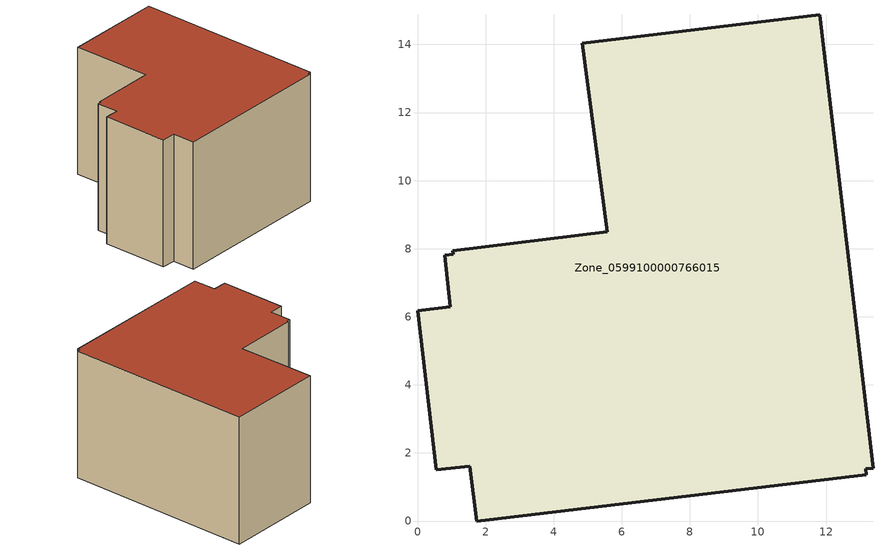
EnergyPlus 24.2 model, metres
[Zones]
Zone_0599100000766015
 floor ground (C_G): 13.18,1.36 1.74,0 1.53,1.61 0.55,1.51 0,6.18 0.96,6.29 0.8,7.81 1.05,7.83 1.04,7.94 5.58,8.49 4.84,14.03 11.81,14.87 13.38,1.56 13.16,1.53 z0
 wall outside (C_F): 4.84,14.03 5.58,8.49 1.04,7.94 1.05,7.83 0.8,7.81 0.96,6.29 0,6.18 0.55,1.51 1.53,1.61 1.74,0 13.18,1.36 13.16,1.53 13.38,1.56 11.81,14.87 4.84,14.03 z0:9.21
 roof outside (C_R): 0.8,7.81 0.96,6.29 0,6.18 0.55,1.51 1.53,1.61 1.74,0 13.18,1.36 13.16,1.53 13.38,1.56 11.81,14.87 4.84,14.03 5.58,8.49 1.04,7.94 1.05,7.83 z9.21
[BUILDING]
Pand.0599100000766015: North Axis=0; Terrain=City; Loads Convergence Tolerance Value=0.04; Temperature Convergence Tolerance Value=0.4; Solar Distribution=FullExterior; Maximum Number of Warmup Days=25; Minimum Number of Warmup Days=1
[Site:Location]
Rotterdam.The.Hague.AP_ZH_NLD Design_Conditions: Latitude=51.96; Longitude=4.45; Time Zone=1; Elevation=-4.5
[SITE:GROUNDTEMPERATURE:BUILDINGSURFACE]
18, 18, 18, 18, 18, 18, 18, 18, 18, 18, 18, 18
[MATERIAL] Thermal Absorptance=0.9; Solar Absorptance=0.7; Visible Absorptance=0.7
Name | Roughness | Thickness | Conductivity | Density | Specific Heat
G.D.2006-2014 | MediumSmooth | 0.15 | 0.06 | 540 | 1210
F.D.2006-2014 | Rough | 0.3 | 0.12 | 1920 | 840
R.D.2006-2014 | MediumRough | 0.2 | 0.08 | 1500 | 1000
[CONSTRUCTION]
C_G: G.D.2006-2014
C_F: F.D.2006-2014
C_R: R.D.2006-2014
[ZONE]
Zone_0599100000766015: Type=1; Multiplier=1; Ceiling Height=Autocalculate; Volume=Autocalculate; Floor Area=autocalculate; Part of Total Floor Area=Yes
[ZONEINFILTRATION:DESIGNFLOWRATE]
Infil_Zone_0599100000766015: Zone or ZoneList or Space or SpaceList=Zone_0599100000766015; Schedule=AlwaysOn; Design Flow Rate Calculation Method=Flow/Area; Flow Rate per Floor Area=0.0021; Constant Term Coefficient=1; Temperature Term Coefficient=0; Velocity Term Coefficient=0; Velocity Squared Term Coefficient=0
[HVACTEMPLATE:ZONE:IDEALLOADSAIRSYSTEM]
Zone_0599100000766015: Maximum Heating Supply Air Temperature=50; Minimum Cooling Supply Air Temperature=13; Maximum Heating Supply Air Humidity Ratio=0.0156; Minimum Cooling Supply Air Humidity Ratio=0.0077; Heating Limit=NoLimit; Cooling Limit=NoLimit; Dehumidification Control Type=ConstantSensibleHeatRatio; Cooling Sensible Heat Ratio=0.7; Dehumidification Setpoint=60; Humidification Control Type=None; Humidification Setpoint=30; Outdoor Air Method=None; Outdoor Air Flow Rate per Person=0.00944; Outdoor Air Flow Rate per Zone Floor Area=0; Outdoor Air Flow Rate per Zone=0; Demand Controlled Ventilation Type=None; Outdoor Air Economizer Type=NoEconomizer; Heat Recovery Type=None; Sensible Heat Recovery Effectiveness=0.7; Latent Heat Recovery Effectiveness=0.65
[ZONECONTROL:THERMOSTAT]
ThermostatControl_Zone_0599100000766015: Zone or ZoneList=Zone_0599100000766015; Control Type Schedule=DualSetpointControlType; Control 1=Thermostat_Zone_0599100000766015; Temperature Difference Between Cutout And Setpoint=0
[THERMOSTATSETPOINT:DUALSETPOINT]
Thermostat_Zone_0599100000766015: Heating Setpoint Temperature Schedule=HeatingSetpoint_Zone_0599100000766015; Cooling Setpoint Temperature Schedule=CoolingSetpoint_Zone_0599100000766015
[SCHEDULE:COMPACT]
HeatingSetpoint_Zone_0599100000766015: Through: 12/31, For: AllDays, Until: 24:00, 21
CoolingSetpoint_Zone_0599100000766015: Through: 12/31, For: AllDays, Until: 24:00, 24
DualSetpointControlType: Through: 12/31, For: AllDays, Until: 24:00, 4
AlwaysOn: Through: 12/31, For: AllDays, Until: 24:00, 1
